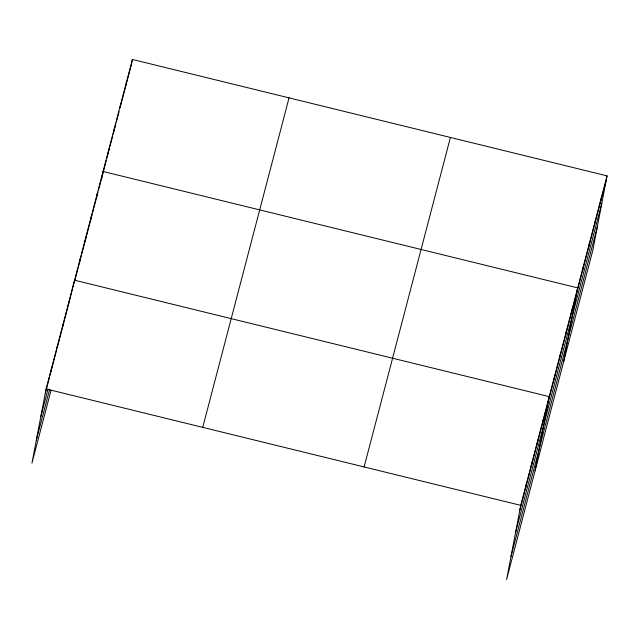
<?xml version="1.0" encoding="UTF-8"?>
<svg xmlns="http://www.w3.org/2000/svg" width="639" height="639" viewBox="0 0 639 639"><rect width="100%" height="100%" fill="white"/><g stroke="black" fill="none" stroke-linecap="round" stroke-linejoin="round"><path stroke-width="0.96" d="M607.05 175.869L520.737 505.361L506.591 579.541L592.896 250.049L607.05 175.869L132.409 59.459L46.104 388.951L31.95 463.131L51.024 390.333M50.912 371.85L51.799 367.209M56.783 349.174L57.494 345.459M62.478 327.424L63.189 323.717M68.181 305.682L68.884 301.967M79.396 263.116L80.282 258.476M85.091 241.366L85.977 236.726M90.786 219.616L91.673 214.984M96.481 197.874L97.368 193.234M101.633 178.992L102 177.083M108.047 153.719L108.934 149.079M113.918 131.315L114.804 126.674M120.675 104.269L119.964 107.983L125.659 86.505M125.835 85.578L126.538 81.864M131.522 64.1L132.409 59.459M525.554 488.26L526.44 483.619M531.249 466.51L532.135 461.869M536.944 444.76L537.83 440.119M542.639 423.018L543.525 418.377M535.075 470.807L549.221 396.627L74.579 280.217L68.245 305.658M554.037 379.526L554.916 374.885M559.732 357.776L560.619 353.135M565.427 336.026L566.314 331.385M571.122 314.284L572.009 309.643M563.55 362.073L577.704 287.893L103.063 171.484L102.184 176.124L106.338 160.253M582.688 270.129L583.575 265.489M588.559 247.724L589.446 243.084M594.43 225.319L595.308 220.679M600.293 202.914L601.179 198.274M45.217 393.592L49.427 377.521M49.922 375.628L56.607 350.1M57.598 346.322L62.302 328.35M62.55 327.408L67.998 306.608M74.196 282.965L78.158 267.837M78.653 265.952L81.377 255.552M81.872 253.659L92.272 213.945M92.767 212.052L97.967 192.203M98.462 190.31L101.928 177.075M106.825 158.384L109.517 148.12M110.004 146.251L112.696 135.979M113.183 134.118L115.875 123.846M116.362 121.977L119.054 111.705M125.899 85.57L131.283 65.026M40.84 416.54L48.021 389.119M36.327 440.183L49.698 389.127M202.731 427.371L289.044 97.871M364.11 466.949L450.415 137.449M519.858 510.002L606.163 180.51M515.473 532.95L601.786 203.458M510.968 556.593L597.273 227.101M46.104 388.951L520.737 505.361"/></g></svg>
